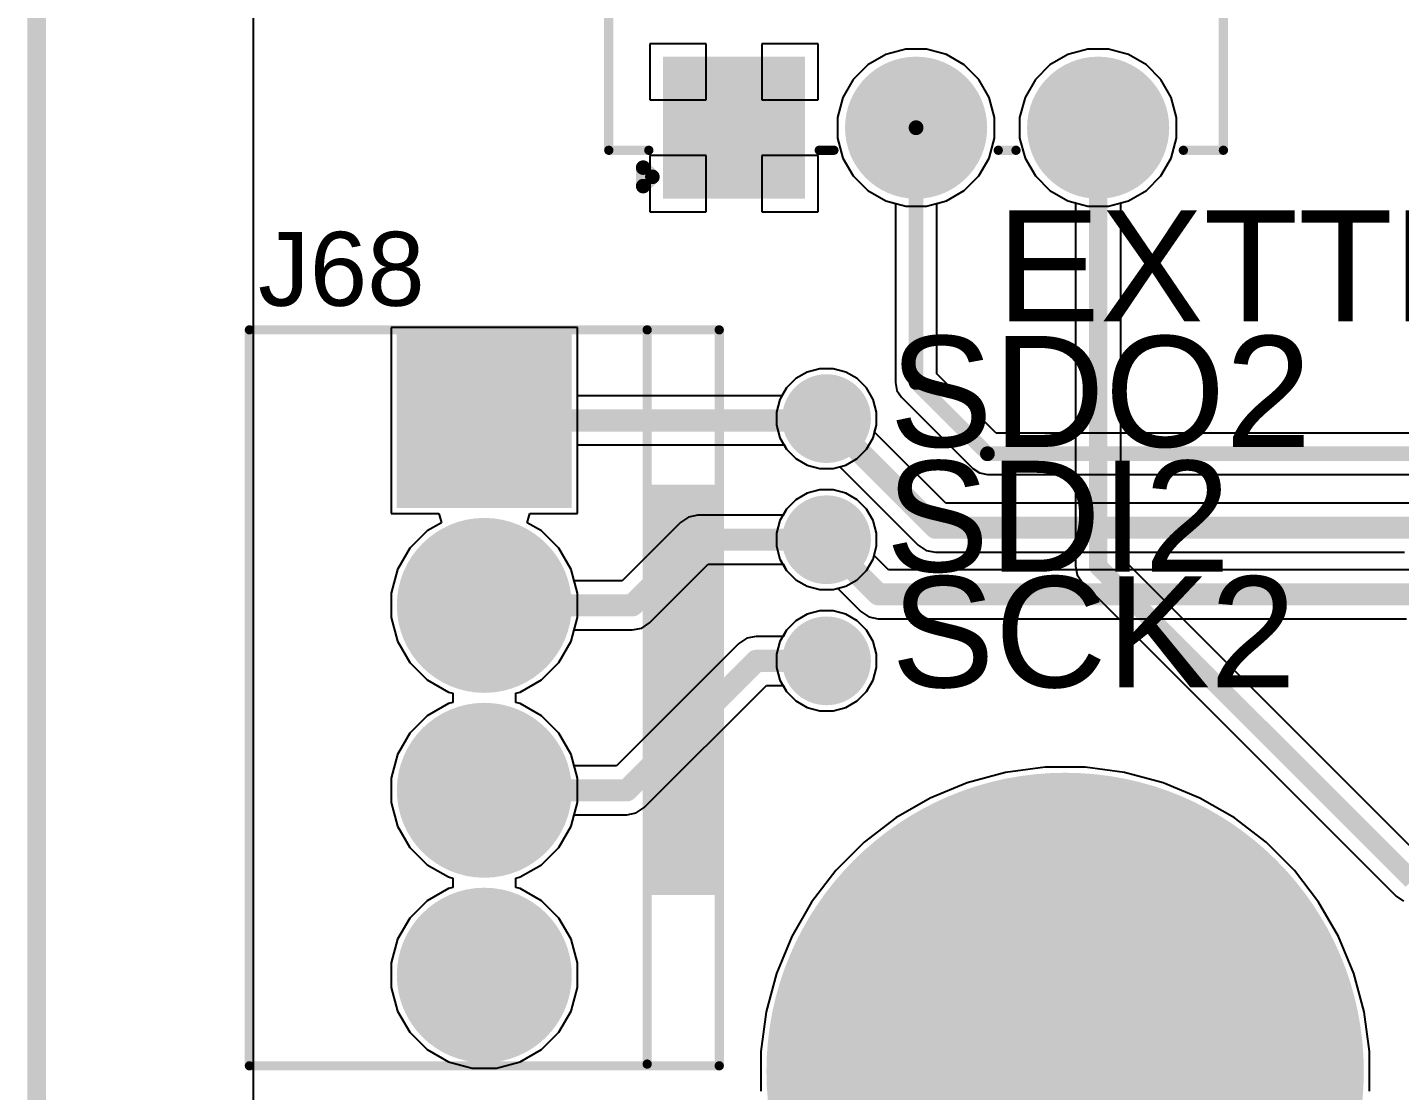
# Model space of a CAD drawing. Header units: millimetres. Extents: x -0.13 to 3.86, y -0.01 to 4.3.
# Drawn here: x -0.112 to 0.63, y 3.213 to 3.788 of the extents above; entities that cross this region are included whole.
import ezdxf

# ---------------------------------------------------------------- set-up
doc = ezdxf.new("R2010")
doc.units = ezdxf.units.MM
doc.header["$MEASUREMENT"] = 0
for name, color, linetype in [('BottomLayer', 5, 'Continuous'), ('BottomSolder', 6, 'Continuous'), ('Mechanical1', 6, 'Continuous'), ('MultiLayer', 9, 'Continuous'), ('PadHoleLayer', 156, 'Continuous'), ('TopLayer', 1, 'Continuous'), ('TopOverlay', 2, 'Continuous'), ('TopSolder', 216, 'Continuous')]:
    doc.layers.add(name, color=color, linetype=linetype)
doc.styles.add('Arial', font='arial.ttf', dxfattribs={"height": 0.2})

# ---------------------------------------------------------------- blocks, each defined once
blk = doc.blocks.new('T____P______TH_1_8___H_________0_92___51')
at = {"layer": 'BottomLayer'}
h = blk.add_hatch(color=5, dxfattribs=at)
edge = h.paths.add_edge_path()
edge.add_arc((0.233, -0.174), 0.02, 0, 360)
at = {"layer": 'BottomSolder'}
h = blk.add_hatch(color=6, dxfattribs=at)
edge = h.paths.add_edge_path()
edge.add_arc((0.233, -0.174), 0.024, 0, 360)
at = {"layer": 'MultiLayer'}
h = blk.add_hatch(color=9, dxfattribs=at)
edge = h.paths.add_edge_path()
edge.add_arc((0.233, -0.174), 0.02, 0, 360)
at = {"layer": 'PadHoleLayer'}
h = blk.add_hatch(color=156, dxfattribs=at)
edge = h.paths.add_edge_path()
edge.add_arc((0.233, -0.174), 0.01, 0, 360)
at = {"layer": 'TopLayer'}
h = blk.add_hatch(color=1, dxfattribs=at)
edge = h.paths.add_edge_path()
edge.add_arc((0.233, -0.174), 0.02, 0, 360)
at = {"layer": 'TopSolder'}
h = blk.add_hatch(color=216, dxfattribs=at)
edge = h.paths.add_edge_path()
edge.add_arc((0.233, -0.174), 0.024, 0, 360)
blk = doc.blocks.new('T____P______TH_1_8___H_________0_92___52')
at = {"layer": 'BottomLayer'}
h = blk.add_hatch(color=5, dxfattribs=at)
edge = h.paths.add_edge_path()
edge.add_arc((-0.008, 0.03), 0.02, 0, 360)
at = {"layer": 'BottomSolder'}
h = blk.add_hatch(color=6, dxfattribs=at)
edge = h.paths.add_edge_path()
edge.add_arc((-0.008, 0.03), 0.024, 0, 360)
at = {"layer": 'MultiLayer'}
h = blk.add_hatch(color=9, dxfattribs=at)
edge = h.paths.add_edge_path()
edge.add_arc((-0.008, 0.03), 0.02, 0, 360)
at = {"layer": 'PadHoleLayer'}
h = blk.add_hatch(color=156, dxfattribs=at)
edge = h.paths.add_edge_path()
edge.add_arc((-0.008, 0.03), 0.01, 0, 360)
at = {"layer": 'TopLayer'}
h = blk.add_hatch(color=1, dxfattribs=at)
edge = h.paths.add_edge_path()
edge.add_arc((-0.008, 0.03), 0.02, 0, 360)
at = {"layer": 'TopSolder'}
h = blk.add_hatch(color=216, dxfattribs=at)
edge = h.paths.add_edge_path()
edge.add_arc((-0.008, 0.03), 0.024, 0, 360)
blk = doc.blocks.new('T____P______TH_1_8___H_________0_92___53')
at = {"layer": 'BottomLayer'}
h = blk.add_hatch(color=5, dxfattribs=at)
edge = h.paths.add_edge_path()
edge.add_arc((-0.132, -0.121), 0.02, 0, 360)
at = {"layer": 'BottomSolder'}
h = blk.add_hatch(color=6, dxfattribs=at)
edge = h.paths.add_edge_path()
edge.add_arc((-0.132, -0.121), 0.024, 0, 360)
at = {"layer": 'MultiLayer'}
h = blk.add_hatch(color=9, dxfattribs=at)
edge = h.paths.add_edge_path()
edge.add_arc((-0.132, -0.121), 0.02, 0, 360)
at = {"layer": 'PadHoleLayer'}
h = blk.add_hatch(color=156, dxfattribs=at)
edge = h.paths.add_edge_path()
edge.add_arc((-0.132, -0.121), 0.01, 0, 360)
at = {"layer": 'TopLayer'}
h = blk.add_hatch(color=1, dxfattribs=at)
edge = h.paths.add_edge_path()
edge.add_arc((-0.132, -0.121), 0.02, 0, 360)
at = {"layer": 'TopSolder'}
h = blk.add_hatch(color=216, dxfattribs=at)
edge = h.paths.add_edge_path()
edge.add_arc((-0.132, -0.121), 0.024, 0, 360)
blk = doc.blocks.new('1718561004_80')
at = {"layer": 'BottomLayer'}
blk.add_hatch(color=5, dxfattribs=at).paths.add_polyline_path([(-0.19331, 0.04331), (-0.10669, 0.04331), (-0.10669, -0.04331), (-0.19331, -0.04331)])
h = blk.add_hatch(color=5, dxfattribs=at)
edge = h.paths.add_edge_path()
edge.add_arc((-0.05, 0), 0.04331, 0, 360)
h = blk.add_hatch(color=5, dxfattribs=at)
edge = h.paths.add_edge_path()
edge.add_arc((0.05, 0), 0.04331, 0, 360)
h = blk.add_hatch(color=5, dxfattribs=at)
edge = h.paths.add_edge_path()
edge.add_arc((0.15, 0), 0.04331, 0, 360)
at = {"layer": 'BottomSolder'}
blk.add_hatch(color=6, dxfattribs=at).paths.add_polyline_path([(-0.19731, 0.04731), (-0.10269, 0.04731), (-0.10269, -0.04731), (-0.19731, -0.04731)])
h = blk.add_hatch(color=6, dxfattribs=at)
edge = h.paths.add_edge_path()
edge.add_arc((-0.05, 0), 0.04731, 0, 360)
h = blk.add_hatch(color=6, dxfattribs=at)
edge = h.paths.add_edge_path()
edge.add_arc((0.05, 0), 0.04731, 0, 360)
h = blk.add_hatch(color=6, dxfattribs=at)
edge = h.paths.add_edge_path()
edge.add_arc((0.15, 0), 0.04731, 0, 360)
at = {"layer": 'MultiLayer'}
blk.add_hatch(color=9, dxfattribs=at).paths.add_polyline_path([(-0.19331, 0.04331), (-0.10669, 0.04331), (-0.10669, -0.04331), (-0.19331, -0.04331)])
h = blk.add_hatch(color=9, dxfattribs=at)
edge = h.paths.add_edge_path()
edge.add_arc((-0.05, 0), 0.04331, 0, 360)
h = blk.add_hatch(color=9, dxfattribs=at)
edge = h.paths.add_edge_path()
edge.add_arc((0.05, 0), 0.04331, 0, 360)
h = blk.add_hatch(color=9, dxfattribs=at)
edge = h.paths.add_edge_path()
edge.add_arc((0.15, 0), 0.04331, 0, 360)
at = {"layer": 'PadHoleLayer'}
h = blk.add_hatch(color=156, dxfattribs=at)
edge = h.paths.add_edge_path()
edge.add_arc((-0.15, 0), 0.02264, 0, 360)
h = blk.add_hatch(color=156, dxfattribs=at)
edge = h.paths.add_edge_path()
edge.add_arc((-0.05, 0), 0.02264, 0, 360)
h = blk.add_hatch(color=156, dxfattribs=at)
edge = h.paths.add_edge_path()
edge.add_arc((0.05, 0), 0.02264, 0, 360)
h = blk.add_hatch(color=156, dxfattribs=at)
edge = h.paths.add_edge_path()
edge.add_arc((0.15, 0), 0.02264, 0, 360)
at = {"layer": 'TopLayer'}
blk.add_hatch(color=1, dxfattribs=at).paths.add_polyline_path([(-0.19331, 0.04331), (-0.10669, 0.04331), (-0.10669, -0.04331), (-0.19331, -0.04331)])
h = blk.add_hatch(color=1, dxfattribs=at)
edge = h.paths.add_edge_path()
edge.add_arc((-0.05, 0), 0.04331, 0, 360)
h = blk.add_hatch(color=1, dxfattribs=at)
edge = h.paths.add_edge_path()
edge.add_arc((0.05, 0), 0.04331, 0, 360)
h = blk.add_hatch(color=1, dxfattribs=at)
edge = h.paths.add_edge_path()
edge.add_arc((0.15, 0), 0.04331, 0, 360)
at = {"layer": 'TopOverlay'}
blk.add_hatch(color=2, dxfattribs=at).paths.add_polyline_path([(-0.11529, 0.08805), (0.10669, 0.08805), (0.10669, 0.127), (-0.11529, 0.127)])
at = {"layer": 'TopSolder'}
blk.add_hatch(color=216, dxfattribs=at).paths.add_polyline_path([(-0.19731, 0.04731), (-0.10269, 0.04731), (-0.10269, -0.04731), (-0.19731, -0.04731)])
h = blk.add_hatch(color=216, dxfattribs=at)
edge = h.paths.add_edge_path()
edge.add_arc((-0.05, 0), 0.04731, 0, 360)
h = blk.add_hatch(color=216, dxfattribs=at)
edge = h.paths.add_edge_path()
edge.add_arc((0.05, 0), 0.04731, 0, 360)
h = blk.add_hatch(color=216, dxfattribs=at)
edge = h.paths.add_edge_path()
edge.add_arc((0.15, 0), 0.04731, 0, 360)
at = {"layer": 'TopOverlay', "const_width": 0.005}
for points in [[(-0.199, -0.127), (-0.199, 0.127)], [(0.199, 0.127), (-0.199, 0.127)], [(0.199, -0.127), (0.199, 0.127)], [(0.19806, 0.08805), (-0.199, 0.08805)], [(0.199, -0.127), (-0.199, -0.127)]]:
    blk.add_lwpolyline(points, dxfattribs=at)
at = {"layer": 'TopOverlay', "const_width": 0.0025}
for points in [[(-0.20025, 0.127, 1), (-0.19775, 0.127, 1)], [(-0.20025, 0.127, 1), (-0.19775, 0.127, 1)], [(0.19775, 0.127, 1), (0.20025, 0.127, 1)], [(0.19775, 0.127, 1), (0.20025, 0.127, 1)], [(-0.20025, 0.08805, 1), (-0.19775, 0.08805, 1)], [(0.19681, 0.08805, 1), (0.19931, 0.08805, 1)], [(-0.20025, -0.127, 1), (-0.19775, -0.127, 1)], [(-0.20025, -0.127, 1), (-0.19775, -0.127, 1)], [(0.19775, -0.127, 1), (0.20025, -0.127, 1)], [(0.19775, -0.127, 1), (0.20025, -0.127, 1)]]:
    blk.add_lwpolyline(points, format="xyb", close=True, dxfattribs=at)
blk = doc.blocks.new('M4_M________H____108')
at = {"layer": 'BottomLayer'}
h = blk.add_hatch(color=5, dxfattribs=at)
edge = h.paths.add_edge_path()
edge.add_arc((-5.6346, 3.001), 0.15748, 0, 360)
at = {"layer": 'BottomSolder'}
h = blk.add_hatch(color=6, dxfattribs=at)
edge = h.paths.add_edge_path()
edge.add_arc((-5.6346, 3.001), 0.16148, 0, 360)
at = {"layer": 'MultiLayer'}
h = blk.add_hatch(color=9, dxfattribs=at)
edge = h.paths.add_edge_path()
edge.add_arc((-5.6346, 3.001), 0.15748, 0, 360)
at = {"layer": 'PadHoleLayer'}
h = blk.add_hatch(color=156, dxfattribs=at)
edge = h.paths.add_edge_path()
edge.add_arc((-5.6346, 3.001), 0.08858, 0, 360)
at = {"layer": 'TopLayer'}
h = blk.add_hatch(color=1, dxfattribs=at)
edge = h.paths.add_edge_path()
edge.add_arc((-5.6346, 3.001), 0.15748, 0, 360)
at = {"layer": 'TopSolder'}
h = blk.add_hatch(color=216, dxfattribs=at)
edge = h.paths.add_edge_path()
edge.add_arc((-5.6346, 3.001), 0.16148, 0, 360)
blk = doc.blocks.new('1053131303_196')
at = {"layer": 'BottomLayer'}
h = blk.add_hatch(color=5, dxfattribs=at)
edge = h.paths.add_edge_path()
edge.add_arc((-0.09843, 0.14134), 0.03543, 0, 360)
h = blk.add_hatch(color=5, dxfattribs=at)
edge = h.paths.add_edge_path()
edge.add_arc((0, 0.14134), 0.03543, 0, 360)
blk.add_hatch(color=5, dxfattribs=at).paths.add_polyline_path([(0.06299, 0.17677), (0.13386, 0.17677), (0.13386, 0.10591), (0.06299, 0.10591)])
at = {"layer": 'BottomSolder'}
h = blk.add_hatch(color=6, dxfattribs=at)
edge = h.paths.add_edge_path()
edge.add_arc((-0.09843, 0.14134), 0.03843, 0, 360)
h = blk.add_hatch(color=6, dxfattribs=at)
edge = h.paths.add_edge_path()
edge.add_arc((0, 0.14134), 0.03843, 0, 360)
blk.add_hatch(color=6, dxfattribs=at).paths.add_polyline_path([(0.05999, 0.17977), (0.13686, 0.17977), (0.13686, 0.10291), (0.05999, 0.10291)])
h = blk.add_hatch(color=6, dxfattribs=at)
edge = h.paths.add_edge_path()
edge.add_arc((-0.09842, -0.14134), 0.003, 0, 360)
h = blk.add_hatch(color=6, dxfattribs=at)
edge = h.paths.add_edge_path()
edge.add_arc((0.09842, -0.14134), 0.003, 0, 360)
at = {"layer": 'MultiLayer'}
h = blk.add_hatch(color=9, dxfattribs=at)
edge = h.paths.add_edge_path()
edge.add_arc((-0.09843, 0.14134), 0.03543, 0, 360)
h = blk.add_hatch(color=9, dxfattribs=at)
edge = h.paths.add_edge_path()
edge.add_arc((0, 0.14134), 0.03543, 0, 360)
blk.add_hatch(color=9, dxfattribs=at).paths.add_polyline_path([(0.06299, 0.17677), (0.13386, 0.17677), (0.13386, 0.10591), (0.06299, 0.10591)])
at = {"layer": 'PadHoleLayer'}
h = blk.add_hatch(color=156, dxfattribs=at)
edge = h.paths.add_edge_path()
edge.add_arc((-0.09843, 0.14134), 0.02362, 0, 360)
h = blk.add_hatch(color=156, dxfattribs=at)
edge = h.paths.add_edge_path()
edge.add_arc((0, 0.14134), 0.02362, 0, 360)
h = blk.add_hatch(color=156, dxfattribs=at)
edge = h.paths.add_edge_path()
edge.add_arc((0.09842, 0.14134), 0.02362, 0, 360)
h = blk.add_hatch(color=156, dxfattribs=at)
edge = h.paths.add_edge_path()
edge.add_arc((-0.09842, -0.14134), 0.03189, 0, 360)
h = blk.add_hatch(color=156, dxfattribs=at)
edge = h.paths.add_edge_path()
edge.add_arc((0.09547, -0.14134), 0.0315, 90, 270)
edge.add_line((0.09547, -0.17283), (0.10138, -0.17283))
edge.add_arc((0.10138, -0.14134), 0.0315, 270, 450)
edge.add_line((0.10138, -0.10984), (0.09547, -0.10984))
at = {"layer": 'TopLayer'}
h = blk.add_hatch(color=1, dxfattribs=at)
edge = h.paths.add_edge_path()
edge.add_arc((-0.09843, 0.14134), 0.03543, 0, 360)
h = blk.add_hatch(color=1, dxfattribs=at)
edge = h.paths.add_edge_path()
edge.add_arc((0, 0.14134), 0.03543, 0, 360)
blk.add_hatch(color=1, dxfattribs=at).paths.add_polyline_path([(0.06299, 0.17677), (0.13386, 0.17677), (0.13386, 0.10591), (0.06299, 0.10591)])
at = {"layer": 'TopSolder'}
h = blk.add_hatch(color=216, dxfattribs=at)
edge = h.paths.add_edge_path()
edge.add_arc((-0.09843, 0.14134), 0.03843, 0, 360)
h = blk.add_hatch(color=216, dxfattribs=at)
edge = h.paths.add_edge_path()
edge.add_arc((0, 0.14134), 0.03843, 0, 360)
blk.add_hatch(color=216, dxfattribs=at).paths.add_polyline_path([(0.05999, 0.17977), (0.13686, 0.17977), (0.13686, 0.10291), (0.05999, 0.10291)])
h = blk.add_hatch(color=216, dxfattribs=at)
edge = h.paths.add_edge_path()
edge.add_arc((-0.09842, -0.14134), 0.003, 0, 360)
h = blk.add_hatch(color=216, dxfattribs=at)
edge = h.paths.add_edge_path()
edge.add_arc((0.09842, -0.14134), 0.003, 0, 360)
at = {"layer": 'TopOverlay'}
for points, const_width in [([(0.14756, 0.17292), (0.14256, 0.16792)], 0.00787), ([(0.14756, 0.16292), (0.14256, 0.16792)], 0.00787), ([(0.14756, 0.17292), (0.14756, 0.16292)], 0.00787), ([(-0.16614, 0.15354), (-0.16614, -0.26732)], 0.005), ([(-0.14449, 0.15354), (-0.16614, 0.15354)], 0.005), ([(-0.04442, 0.15354), (-0.05401, 0.15354)], 0.005), ([(0.05236, 0.15354), (0.04442, 0.15354)], 0.005), ([(0.16614, 0.15354), (0.14449, 0.15354)], 0.005), ([(0.16614, 0.15354), (0.16614, -0.26732)], 0.005), ([(0.16614, -0.26732), (-0.16614, -0.26732)], 0.005)]:
    blk.add_lwpolyline(points, dxfattribs=dict(at, const_width=const_width))
for points, const_width in [([(0.14059, 0.16792, 1), (0.14452, 0.16792, 1)], 0.00394), ([(0.14059, 0.16792, 1), (0.14452, 0.16792, 1)], 0.00394), ([(0.14559, 0.17292, 1), (0.14952, 0.17292, 1)], 0.00394), ([(0.14559, 0.17292, 1), (0.14952, 0.17292, 1)], 0.00394), ([(0.14559, 0.16292, 1), (0.14952, 0.16292, 1)], 0.00394), ([(0.14559, 0.16292, 1), (0.14952, 0.16292, 1)], 0.00394), ([(-0.16739, 0.15354, 1), (-0.16489, 0.15354, 1)], 0.0025), ([(-0.16739, 0.15354, 1), (-0.16489, 0.15354, 1)], 0.0025), ([(-0.14574, 0.15354, 1), (-0.14324, 0.15354, 1)], 0.0025), ([(-0.05526, 0.15354, 1), (-0.05276, 0.15354, 1)], 0.0025), ([(-0.04567, 0.15354, 1), (-0.04317, 0.15354, 1)], 0.0025), ([(0.04317, 0.15354, 1), (0.04567, 0.15354, 1)], 0.0025), ([(0.05111, 0.15354, 1), (0.05361, 0.15354, 1)], 0.0025), ([(0.14324, 0.15354, 1), (0.14574, 0.15354, 1)], 0.0025), ([(0.16489, 0.15354, 1), (0.16739, 0.15354, 1)], 0.0025), ([(0.16489, 0.15354, 1), (0.16739, 0.15354, 1)], 0.0025), ([(-0.16739, -0.26732, 1), (-0.16489, -0.26732, 1)], 0.0025), ([(-0.16739, -0.26732, 1), (-0.16489, -0.26732, 1)], 0.0025), ([(0.16489, -0.26732, 1), (0.16739, -0.26732, 1)], 0.0025), ([(0.16489, -0.26732, 1), (0.16739, -0.26732, 1)], 0.0025)]:
    blk.add_lwpolyline(points, format="xyb", close=True, dxfattribs=dict(at, const_width=const_width))
blk.add_text('PCB Edge', height=0.025, dxfattribs=at).set_placement((-0.09157, -0.25201))

msp = doc.modelspace()

# ---------------------------------------------------------------- linework, layer by layer
at = {"layer": 'BottomLayer'}
for p, q in [((0.0102, 0.0102), (0.0102, 4.1398)), ((0.255, 3.77875), (0.22457, 3.77875)), ((0.22457, 3.77875), (0.22457, 3.74832)), ((0.255, 3.74832), (0.255, 3.77875)), ((0.31543, 3.77875), (0.285, 3.77875)), ((0.285, 3.77875), (0.285, 3.74832)), ((0.31543, 3.74832), (0.31543, 3.77875)), ((0.35205, 3.77286), (0.34237, 3.76728)), ((0.36284, 3.77576), (0.35205, 3.77286)), ((0.37401, 3.77576), (0.36284, 3.77576)), ((0.3848, 3.77286), (0.37401, 3.77576)), ((0.39448, 3.76728), (0.3848, 3.77286)), ((0.45047, 3.77286), (0.4408, 3.76728)), ((0.46126, 3.77576), (0.45047, 3.77286)), ((0.47244, 3.77576), (0.46126, 3.77576)), ((0.48323, 3.77286), (0.47244, 3.77576)), ((0.49291, 3.76728), (0.48323, 3.77286)), ((0.34237, 3.76728), (0.33447, 3.75938)), ((0.40238, 3.75938), (0.39448, 3.76728)), ((0.4408, 3.76728), (0.4329, 3.75938)), ((0.50081, 3.75938), (0.49291, 3.76728)), ((0.33447, 3.75938), (0.32888, 3.7497)), ((0.40797, 3.7497), (0.40238, 3.75938)), ((0.4329, 3.75938), (0.42731, 3.7497)), ((0.50639, 3.7497), (0.50081, 3.75938)), ((0.22457, 3.74832), (0.255, 3.74832)), ((0.285, 3.74832), (0.31543, 3.74832)), ((0.32888, 3.7497), (0.32599, 3.73891)), ((0.41086, 3.73891), (0.40797, 3.7497)), ((0.42731, 3.7497), (0.42442, 3.73891)), ((0.50928, 3.73891), (0.50639, 3.7497)), ((0.32599, 3.73891), (0.32599, 3.72774)), ((0.41086, 3.72774), (0.41086, 3.73891)), ((0.42442, 3.73891), (0.42442, 3.72774)), ((0.50928, 3.72774), (0.50928, 3.73891)), ((0.32599, 3.72774), (0.32888, 3.71694)), ((0.40797, 3.71694), (0.41086, 3.72774)), ((0.42442, 3.72774), (0.42731, 3.71694)), ((0.50639, 3.71694), (0.50928, 3.72774)), ((0.255, 3.71832), (0.22457, 3.71832)), ((0.22457, 3.71832), (0.22457, 3.68789)), ((0.255, 3.68789), (0.255, 3.71832)), ((0.31543, 3.71832), (0.285, 3.71832)), ((0.285, 3.71832), (0.285, 3.68789)), ((0.31543, 3.68789), (0.31543, 3.71832)), ((0.32888, 3.71694), (0.33447, 3.70727)), ((0.40238, 3.70727), (0.40797, 3.71694)), ((0.42731, 3.71694), (0.4329, 3.70727)), ((0.50081, 3.70727), (0.50639, 3.71694)), ((0.33447, 3.70727), (0.34237, 3.69937)), ((0.39448, 3.69937), (0.40238, 3.70727)), ((0.4329, 3.70727), (0.4408, 3.69937)), ((0.49291, 3.69937), (0.50081, 3.70727)), ((0.34237, 3.69937), (0.35205, 3.69378)), ((0.3848, 3.69378), (0.39448, 3.69937)), ((0.4408, 3.69937), (0.45047, 3.69378)), ((0.48323, 3.69378), (0.49291, 3.69937)), ((0.22457, 3.68789), (0.255, 3.68789)), ((0.285, 3.68789), (0.31543, 3.68789)), ((0.35205, 3.69378), (0.35721, 3.6924)), ((0.35721, 3.6924), (0.35721, 3.59558)), ((0.37964, 3.6924), (0.3848, 3.69378)), ((0.37964, 3.60022), (0.37964, 3.6924)), ((0.45047, 3.69378), (0.46126, 3.69089)), ((0.46126, 3.69089), (0.47244, 3.69089)), ((0.47244, 3.69089), (0.48323, 3.69378)), ((0.18531, 3.62531), (0.08469, 3.62531)), ((0.08469, 3.62531), (0.08469, 3.52469)), ((0.18531, 3.52469), (0.18531, 3.62531)), ((0.30958, 3.60116), (0.30342, 3.59761)), ((0.31645, 3.603), (0.30958, 3.60116)), ((0.32355, 3.603), (0.31645, 3.603)), ((0.33042, 3.60116), (0.32355, 3.603)), ((0.33658, 3.59761), (0.33042, 3.60116)), ((0.41165, 3.56822), (0.37964, 3.60022)), ((0.29839, 3.59258), (0.29484, 3.58642)), ((0.30342, 3.59761), (0.29839, 3.59258)), ((0.34161, 3.59258), (0.33658, 3.59761)), ((0.34516, 3.58642), (0.34161, 3.59258)), ((0.35721, 3.59558), (0.35721, 3.59558)), ((0.35721, 3.59558), (0.35806, 3.59128)), ((0.35806, 3.59128), (0.36049, 3.58764)), ((0.29484, 3.58642), (0.293, 3.57955)), ((0.347, 3.57955), (0.34516, 3.58642)), ((0.36049, 3.58764), (0.39907, 3.54907)), ((0.293, 3.57955), (0.293, 3.57245)), ((0.347, 3.57245), (0.347, 3.57955)), ((0.293, 3.57245), (0.29484, 3.56558)), ((0.34601, 3.56874), (0.347, 3.57245)), ((0.38449, 3.53025), (0.34601, 3.56874)), ((0.727, 3.56822), (0.41165, 3.56822)), ((0.29484, 3.56558), (0.29839, 3.55942)), ((0.29839, 3.55942), (0.30342, 3.55439)), ((0.30342, 3.55439), (0.30958, 3.55084)), ((0.30958, 3.55084), (0.31645, 3.549)), ((0.31645, 3.549), (0.32355, 3.549)), ((0.32355, 3.549), (0.32726, 3.54999)), ((0.32726, 3.54999), (0.36963, 3.50763)), ((0.39907, 3.54907), (0.39907, 3.54907)), ((0.39907, 3.54907), (0.40271, 3.54664)), ((0.40271, 3.54664), (0.407, 3.54578)), ((0.407, 3.54578), (0.407, 3.54578)), ((0.407, 3.54578), (0.72235, 3.54578)), ((0.30342, 3.53211), (0.29839, 3.52708)), ((0.30958, 3.53566), (0.30342, 3.53211)), ((0.31645, 3.5375), (0.30958, 3.53566)), ((0.32355, 3.5375), (0.31645, 3.5375)), ((0.33042, 3.53566), (0.32355, 3.5375)), ((0.33658, 3.53211), (0.33042, 3.53566)), ((0.34161, 3.52708), (0.33658, 3.53211)), ((0.08469, 3.52469), (0.11046, 3.52469)), ((0.11046, 3.52469), (0.1118, 3.51969)), ((0.1582, 3.51969), (0.15954, 3.52469)), ((0.15954, 3.52469), (0.18531, 3.52469)), ((0.29839, 3.52708), (0.29484, 3.52092)), ((0.34516, 3.52092), (0.34161, 3.52708)), ((0.638, 3.53025), (0.38449, 3.53025)), ((0.1118, 3.51969), (0.10411, 3.51526)), ((0.16589, 3.51526), (0.1582, 3.51969)), ((0.29484, 3.52092), (0.293, 3.51405)), ((0.347, 3.51405), (0.34516, 3.52092)), ((0.10411, 3.51526), (0.09475, 3.50589)), ((0.17526, 3.50589), (0.16589, 3.51526)), ((0.293, 3.51405), (0.293, 3.50695)), ((0.347, 3.50695), (0.347, 3.51405)), ((0.09475, 3.50589), (0.08812, 3.49442)), ((0.18188, 3.49442), (0.17526, 3.50589)), ((0.293, 3.50695), (0.29484, 3.50008)), ((0.34569, 3.50206), (0.347, 3.50695)), ((0.35349, 3.49425), (0.34569, 3.50206)), ((0.36963, 3.50763), (0.37393, 3.50475)), ((0.37393, 3.50475), (0.379, 3.50375)), ((0.379, 3.50375), (0.63251, 3.50375)), ((0.08812, 3.49442), (0.08469, 3.48162)), ((0.18531, 3.48162), (0.18188, 3.49442)), ((0.29484, 3.50008), (0.29839, 3.49392)), ((0.29839, 3.49392), (0.30342, 3.48889)), ((0.63493, 3.49425), (0.35349, 3.49425)), ((0.30342, 3.48889), (0.30958, 3.48534)), ((0.08469, 3.48162), (0.08469, 3.46838)), ((0.18531, 3.46838), (0.18531, 3.48162)), ((0.30958, 3.48534), (0.31645, 3.4835)), ((0.31645, 3.4835), (0.32355, 3.4835)), ((0.32355, 3.4835), (0.32608, 3.48418)), ((0.32608, 3.48418), (0.33863, 3.47163)), ((0.31645, 3.472), (0.30958, 3.47016)), ((0.32355, 3.472), (0.31645, 3.472)), ((0.33042, 3.47016), (0.32355, 3.472)), ((0.08469, 3.46838), (0.08812, 3.45558)), ((0.18188, 3.45558), (0.18531, 3.46838)), ((0.30342, 3.46661), (0.29839, 3.46158)), ((0.30958, 3.47016), (0.30342, 3.46661)), ((0.33658, 3.46661), (0.33042, 3.47016)), ((0.34161, 3.46158), (0.33658, 3.46661)), ((0.33863, 3.47163), (0.34293, 3.46875)), ((0.34293, 3.46875), (0.348, 3.46775)), ((0.348, 3.46775), (0.63351, 3.46775)), ((0.29839, 3.46158), (0.29484, 3.45542)), ((0.34516, 3.45542), (0.34161, 3.46158)), ((0.08812, 3.45558), (0.09475, 3.44411)), ((0.17526, 3.44411), (0.18188, 3.45558)), ((0.29484, 3.45542), (0.293, 3.44855)), ((0.347, 3.44855), (0.34516, 3.45542)), ((0.09475, 3.44411), (0.10411, 3.43474)), ((0.16589, 3.43474), (0.17526, 3.44411)), ((0.293, 3.44855), (0.293, 3.44145)), ((0.347, 3.44145), (0.347, 3.44855)), ((0.10411, 3.43474), (0.11558, 3.42812)), ((0.15442, 3.42812), (0.16589, 3.43474)), ((0.293, 3.44145), (0.29484, 3.43458)), ((0.29484, 3.43458), (0.29839, 3.42842)), ((0.34161, 3.42842), (0.34516, 3.43458)), ((0.34516, 3.43458), (0.347, 3.44145)), ((0.11558, 3.42812), (0.1179, 3.4275)), ((0.1179, 3.4275), (0.1179, 3.4225)), ((0.1521, 3.4275), (0.15442, 3.42812)), ((0.1521, 3.4225), (0.1521, 3.4275)), ((0.29839, 3.42842), (0.30342, 3.42339)), ((0.33658, 3.42339), (0.34161, 3.42842)), ((0.11558, 3.42188), (0.10411, 3.41526)), ((0.1179, 3.4225), (0.11558, 3.42188)), ((0.15442, 3.42188), (0.1521, 3.4225)), ((0.16589, 3.41526), (0.15442, 3.42188)), ((0.30342, 3.42339), (0.30958, 3.41984)), ((0.30958, 3.41984), (0.31645, 3.418)), ((0.32355, 3.418), (0.33042, 3.41984)), ((0.33042, 3.41984), (0.33658, 3.42339)), ((0.10411, 3.41526), (0.09475, 3.40589)), ((0.17526, 3.40589), (0.16589, 3.41526)), ((0.31645, 3.418), (0.32355, 3.418)), ((0.09475, 3.40589), (0.08812, 3.39442)), ((0.18188, 3.39442), (0.17526, 3.40589)), ((0.08812, 3.39442), (0.08469, 3.38162)), ((0.18531, 3.38162), (0.18188, 3.39442)), ((0.41684, 3.38467), (0.39602, 3.37909)), ((0.43822, 3.38748), (0.41684, 3.38467)), ((0.45978, 3.38748), (0.43822, 3.38748)), ((0.48116, 3.38467), (0.45978, 3.38748)), ((0.50198, 3.37909), (0.48116, 3.38467)), ((0.08469, 3.38162), (0.08469, 3.36838)), ((0.18531, 3.36838), (0.18531, 3.38162)), ((0.39602, 3.37909), (0.3761, 3.37083)), ((0.5219, 3.37083), (0.50198, 3.37909)), ((0.08469, 3.36838), (0.08812, 3.35558)), ((0.18188, 3.35558), (0.18531, 3.36838)), ((0.3761, 3.37083), (0.35742, 3.36005)), ((0.54058, 3.36005), (0.5219, 3.37083)), ((0.08812, 3.35558), (0.09475, 3.34411)), ((0.17526, 3.34411), (0.18188, 3.35558)), ((0.35742, 3.36005), (0.34032, 3.34693)), ((0.55768, 3.34693), (0.54058, 3.36005)), ((0.34032, 3.34693), (0.32507, 3.33168)), ((0.57293, 3.33168), (0.55768, 3.34693)), ((0.09475, 3.34411), (0.10411, 3.33474)), ((0.16589, 3.33474), (0.17526, 3.34411)), ((0.10411, 3.33474), (0.11558, 3.32812)), ((0.15442, 3.32812), (0.16589, 3.33474)), ((0.32507, 3.33168), (0.31195, 3.31458)), ((0.58605, 3.31458), (0.57293, 3.33168)), ((0.11558, 3.32812), (0.1179, 3.3275)), ((0.1179, 3.3275), (0.1179, 3.3225)), ((0.1521, 3.3275), (0.15442, 3.32812)), ((0.1521, 3.3225), (0.1521, 3.3275)), ((0.11558, 3.32188), (0.10411, 3.31526)), ((0.1179, 3.3225), (0.11558, 3.32188)), ((0.15442, 3.32188), (0.1521, 3.3225)), ((0.16589, 3.31526), (0.15442, 3.32188)), ((0.10411, 3.31526), (0.09475, 3.30589)), ((0.17526, 3.30589), (0.16589, 3.31526)), ((0.31195, 3.31458), (0.30117, 3.2959)), ((0.59684, 3.2959), (0.58605, 3.31458)), ((0.09475, 3.30589), (0.08812, 3.29442)), ((0.18188, 3.29442), (0.17526, 3.30589)), ((0.08812, 3.29442), (0.08469, 3.28162)), ((0.18531, 3.28162), (0.18188, 3.29442)), ((0.30117, 3.2959), (0.29292, 3.27598)), ((0.60509, 3.27598), (0.59684, 3.2959)), ((0.08469, 3.28162), (0.08469, 3.26838)), ((0.18531, 3.26838), (0.18531, 3.28162)), ((0.29292, 3.27598), (0.28733, 3.25516)), ((0.61067, 3.25516), (0.60509, 3.27598)), ((0.08469, 3.26838), (0.08812, 3.25558)), ((0.18188, 3.25558), (0.18531, 3.26838)), ((0.08812, 3.25558), (0.09475, 3.24411)), ((0.17526, 3.24411), (0.18188, 3.25558)), ((0.28733, 3.25516), (0.28452, 3.23378)), ((0.61348, 3.23378), (0.61067, 3.25516)), ((0.09475, 3.24411), (0.10411, 3.23474)), ((0.16589, 3.23474), (0.17526, 3.24411)), ((0.10411, 3.23474), (0.11558, 3.22812)), ((0.15442, 3.22812), (0.16589, 3.23474)), ((0.11558, 3.22812), (0.12838, 3.22469)), ((0.14162, 3.22469), (0.15442, 3.22812)), ((0.28452, 3.23378), (0.28452, 3.21222)), ((0.61348, 3.21222), (0.61348, 3.23378)), ((0.12838, 3.22469), (0.14162, 3.22469))]:
    msp.add_line(p, q, dxfattribs=at)
for points, const_width in [([(0.36842, 3.59558), (0.36842, 3.73332)], 0.008), ([(0.36842, 3.59558), (0.407, 3.557)], 0.008), ([(0.32, 3.576), (0.379, 3.517)], 0.012), ([(0.407, 3.557), (0.727, 3.557)], 0.008), ([(0.32, 3.509), (0.32, 3.5105)], 0.012), ([(0.379, 3.517), (0.638, 3.517)], 0.012), ([(0.32, 3.509), (0.348, 3.481)], 0.012), ([(0.348, 3.481), (0.639, 3.481)], 0.012)]:
    msp.add_lwpolyline(points, dxfattribs=dict(at, const_width=const_width))
for points, const_width in [([(0.36642, 3.73332, 1), (0.37042, 3.73332, 1)], 0.004), ([(0.36642, 3.59558, 1), (0.37042, 3.59558, 1)], 0.004), ([(0.36642, 3.59558, 1), (0.37042, 3.59558, 1)], 0.004), ([(0.317, 3.576, 1), (0.323, 3.576, 1)], 0.006), ([(0.405, 3.557, 1), (0.409, 3.557, 1)], 0.004), ([(0.405, 3.557, 1), (0.409, 3.557, 1)], 0.004), ([(0.317, 3.5105, 1), (0.323, 3.5105, 1)], 0.006), ([(0.376, 3.517, 1), (0.382, 3.517, 1)], 0.006), ([(0.376, 3.517, 1), (0.382, 3.517, 1)], 0.006), ([(0.317, 3.509, 1), (0.323, 3.509, 1)], 0.006), ([(0.317, 3.509, 1), (0.323, 3.509, 1)], 0.006), ([(0.345, 3.481, 1), (0.351, 3.481, 1)], 0.006), ([(0.345, 3.481, 1), (0.351, 3.481, 1)], 0.006)]:
    msp.add_lwpolyline(points, format="xyb", close=True, dxfattribs=dict(at, const_width=const_width))
at = {"layer": 'Mechanical1', "const_width": 0.01}
msp.add_lwpolyline([(-0.107, 2.36491), (-0.107, 4.15)], dxfattribs=at)
at = {"layer": 'TopLayer'}
for p, q in [((0.0102, 2.61903), (0.0102, 4.1398)), ((0.255, 3.77875), (0.22457, 3.77875)), ((0.22457, 3.77875), (0.22457, 3.74832)), ((0.255, 3.74832), (0.255, 3.77875)), ((0.31543, 3.77875), (0.285, 3.77875)), ((0.285, 3.77875), (0.285, 3.74832)), ((0.31543, 3.74832), (0.31543, 3.77875)), ((0.35205, 3.77286), (0.34237, 3.76728)), ((0.36284, 3.77576), (0.35205, 3.77286)), ((0.37401, 3.77576), (0.36284, 3.77576)), ((0.3848, 3.77286), (0.37401, 3.77576)), ((0.39448, 3.76728), (0.3848, 3.77286)), ((0.45047, 3.77286), (0.4408, 3.76728)), ((0.46126, 3.77576), (0.45047, 3.77286)), ((0.47244, 3.77576), (0.46126, 3.77576)), ((0.48323, 3.77286), (0.47244, 3.77576)), ((0.49291, 3.76728), (0.48323, 3.77286)), ((0.34237, 3.76728), (0.33447, 3.75938)), ((0.40238, 3.75938), (0.39448, 3.76728)), ((0.4408, 3.76728), (0.4329, 3.75938)), ((0.50081, 3.75938), (0.49291, 3.76728)), ((0.33447, 3.75938), (0.32888, 3.7497)), ((0.40797, 3.7497), (0.40238, 3.75938)), ((0.4329, 3.75938), (0.42731, 3.7497)), ((0.50639, 3.7497), (0.50081, 3.75938)), ((0.22457, 3.74832), (0.255, 3.74832)), ((0.285, 3.74832), (0.31543, 3.74832)), ((0.32888, 3.7497), (0.32599, 3.73891)), ((0.41086, 3.73891), (0.40797, 3.7497)), ((0.42731, 3.7497), (0.42442, 3.73891)), ((0.50928, 3.73891), (0.50639, 3.7497)), ((0.32599, 3.73891), (0.32599, 3.72774)), ((0.41086, 3.72774), (0.41086, 3.73891)), ((0.42442, 3.73891), (0.42442, 3.72774)), ((0.50928, 3.72774), (0.50928, 3.73891)), ((0.32599, 3.72774), (0.32888, 3.71694)), ((0.40797, 3.71694), (0.41086, 3.72774)), ((0.42442, 3.72774), (0.42731, 3.71694)), ((0.50639, 3.71694), (0.50928, 3.72774)), ((0.255, 3.71832), (0.22457, 3.71832)), ((0.22457, 3.71832), (0.22457, 3.68789)), ((0.255, 3.68789), (0.255, 3.71832)), ((0.31543, 3.71832), (0.285, 3.71832)), ((0.285, 3.71832), (0.285, 3.68789)), ((0.31543, 3.68789), (0.31543, 3.71832)), ((0.32888, 3.71694), (0.33447, 3.70727)), ((0.40238, 3.70727), (0.40797, 3.71694)), ((0.42731, 3.71694), (0.4329, 3.70727)), ((0.50081, 3.70727), (0.50639, 3.71694)), ((0.33447, 3.70727), (0.34237, 3.69937)), ((0.39448, 3.69937), (0.40238, 3.70727)), ((0.4329, 3.70727), (0.4408, 3.69937)), ((0.49291, 3.69937), (0.50081, 3.70727)), ((0.34237, 3.69937), (0.35205, 3.69378)), ((0.3848, 3.69378), (0.39448, 3.69937)), ((0.4408, 3.69937), (0.45047, 3.69378)), ((0.48323, 3.69378), (0.49291, 3.69937)), ((0.22457, 3.68789), (0.255, 3.68789)), ((0.285, 3.68789), (0.31543, 3.68789)), ((0.35205, 3.69378), (0.36284, 3.69089)), ((0.36284, 3.69089), (0.37401, 3.69089)), ((0.37401, 3.69089), (0.3848, 3.69378)), ((0.45047, 3.69378), (0.45462, 3.69267)), ((0.45462, 3.69267), (0.45462, 3.49615)), ((0.47909, 3.69267), (0.48323, 3.69378)), ((0.47909, 3.50122), (0.47909, 3.69267)), ((0.18531, 3.62531), (0.08469, 3.62531)), ((0.08469, 3.62531), (0.08469, 3.52469)), ((0.18531, 3.58825), (0.18531, 3.62531)), ((0.30958, 3.60116), (0.30342, 3.59761)), ((0.31645, 3.603), (0.30958, 3.60116)), ((0.32355, 3.603), (0.31645, 3.603)), ((0.33042, 3.60116), (0.32355, 3.603)), ((0.33658, 3.59761), (0.33042, 3.60116)), ((0.29839, 3.59258), (0.2959, 3.58825)), ((0.30342, 3.59761), (0.29839, 3.59258)), ((0.34161, 3.59258), (0.33658, 3.59761)), ((0.34516, 3.58642), (0.34161, 3.59258)), ((0.2959, 3.58825), (0.18531, 3.58825)), ((0.347, 3.57955), (0.34516, 3.58642)), ((0.347, 3.57245), (0.347, 3.57955)), ((0.34516, 3.56558), (0.347, 3.57245)), ((0.18531, 3.52469), (0.18531, 3.56175)), ((0.18531, 3.56175), (0.29705, 3.56175)), ((0.29705, 3.56175), (0.29839, 3.55942)), ((0.34161, 3.55942), (0.34516, 3.56558)), ((0.29839, 3.55942), (0.30342, 3.55439)), ((0.30342, 3.55439), (0.30958, 3.55084)), ((0.33042, 3.55084), (0.33658, 3.55439)), ((0.33658, 3.55439), (0.34161, 3.55942)), ((0.30958, 3.55084), (0.31645, 3.549)), ((0.31645, 3.549), (0.32355, 3.549)), ((0.32355, 3.549), (0.33042, 3.55084)), ((0.30342, 3.53211), (0.29839, 3.52708)), ((0.30958, 3.53566), (0.30342, 3.53211)), ((0.31645, 3.5375), (0.30958, 3.53566)), ((0.32355, 3.5375), (0.31645, 3.5375)), ((0.33042, 3.53566), (0.32355, 3.5375)), ((0.33658, 3.53211), (0.33042, 3.53566)), ((0.34161, 3.52708), (0.33658, 3.53211)), ((0.08469, 3.52469), (0.11046, 3.52469)), ((0.11046, 3.52469), (0.1118, 3.51969)), ((0.1582, 3.51969), (0.15954, 3.52469)), ((0.15954, 3.52469), (0.18531, 3.52469)), ((0.2505, 3.52375), (0.24543, 3.52275)), ((0.29648, 3.52375), (0.2505, 3.52375)), ((0.29839, 3.52708), (0.29648, 3.52375)), ((0.34516, 3.52092), (0.34161, 3.52708)), ((0.1118, 3.51969), (0.10411, 3.51526)), ((0.16589, 3.51526), (0.1582, 3.51969)), ((0.24113, 3.51987), (0.20951, 3.48825)), ((0.24543, 3.52275), (0.24113, 3.51987)), ((0.347, 3.51405), (0.34516, 3.52092)), ((0.10411, 3.51526), (0.09475, 3.50589)), ((0.17526, 3.50589), (0.16589, 3.51526)), ((0.347, 3.50695), (0.347, 3.51405)), ((0.09475, 3.50589), (0.08812, 3.49442)), ((0.18188, 3.49442), (0.17526, 3.50589)), ((0.34516, 3.50008), (0.347, 3.50695)), ((0.08812, 3.49442), (0.08469, 3.48162)), ((0.18353, 3.48825), (0.18188, 3.49442)), ((0.22437, 3.46563), (0.25599, 3.49725)), ((0.25599, 3.49725), (0.29648, 3.49725)), ((0.29648, 3.49725), (0.29839, 3.49392)), ((0.29839, 3.49392), (0.30342, 3.48889)), ((0.33658, 3.48889), (0.34161, 3.49392)), ((0.34161, 3.49392), (0.34516, 3.50008)), ((0.45462, 3.49615), (0.45555, 3.49147)), ((0.6417, 3.33861), (0.47909, 3.50122)), ((0.20951, 3.48825), (0.18353, 3.48825)), ((0.30342, 3.48889), (0.30958, 3.48534)), ((0.33042, 3.48534), (0.33658, 3.48889)), ((0.45555, 3.49147), (0.4582, 3.4875)), ((0.4582, 3.4875), (0.62798, 3.31772)), ((0.08469, 3.48162), (0.08469, 3.46838)), ((0.30958, 3.48534), (0.31645, 3.4835)), ((0.31645, 3.4835), (0.32355, 3.4835)), ((0.32355, 3.4835), (0.33042, 3.48534)), ((0.31645, 3.472), (0.30958, 3.47016)), ((0.32355, 3.472), (0.31645, 3.472)), ((0.33042, 3.47016), (0.32355, 3.472)), ((0.08469, 3.46838), (0.08812, 3.45558)), ((0.22007, 3.46275), (0.22437, 3.46563)), ((0.30342, 3.46661), (0.29839, 3.46158)), ((0.30958, 3.47016), (0.30342, 3.46661)), ((0.33658, 3.46661), (0.33042, 3.47016)), ((0.34161, 3.46158), (0.33658, 3.46661)), ((0.18188, 3.45558), (0.18353, 3.46175)), ((0.18353, 3.46175), (0.215, 3.46175)), ((0.215, 3.46175), (0.22007, 3.46275)), ((0.27693, 3.45725), (0.27263, 3.45437)), ((0.282, 3.45825), (0.27693, 3.45725)), ((0.29648, 3.45825), (0.282, 3.45825)), ((0.29839, 3.46158), (0.29648, 3.45825)), ((0.34516, 3.45542), (0.34161, 3.46158)), ((0.08812, 3.45558), (0.09475, 3.44411)), ((0.17526, 3.44411), (0.18188, 3.45558)), ((0.27263, 3.45437), (0.20651, 3.38825)), ((0.347, 3.44855), (0.34516, 3.45542)), ((0.09475, 3.44411), (0.10411, 3.43474)), ((0.16589, 3.43474), (0.17526, 3.44411)), ((0.347, 3.44145), (0.347, 3.44855)), ((0.10411, 3.43474), (0.11558, 3.42812)), ((0.15442, 3.42812), (0.16589, 3.43474)), ((0.34161, 3.42842), (0.34516, 3.43458)), ((0.34516, 3.43458), (0.347, 3.44145)), ((0.11558, 3.42812), (0.1179, 3.4275)), ((0.1179, 3.4275), (0.1179, 3.4225)), ((0.1521, 3.4275), (0.15442, 3.42812)), ((0.1521, 3.4225), (0.1521, 3.4275)), ((0.22137, 3.36563), (0.28749, 3.43175)), ((0.28749, 3.43175), (0.29648, 3.43175)), ((0.29648, 3.43175), (0.29839, 3.42842)), ((0.29839, 3.42842), (0.30342, 3.42339)), ((0.33658, 3.42339), (0.34161, 3.42842)), ((0.11558, 3.42188), (0.10411, 3.41526)), ((0.1179, 3.4225), (0.11558, 3.42188)), ((0.15442, 3.42188), (0.1521, 3.4225)), ((0.16589, 3.41526), (0.15442, 3.42188)), ((0.30342, 3.42339), (0.30958, 3.41984)), ((0.30958, 3.41984), (0.31645, 3.418)), ((0.32355, 3.418), (0.33042, 3.41984)), ((0.33042, 3.41984), (0.33658, 3.42339)), ((0.10411, 3.41526), (0.09475, 3.40589)), ((0.17526, 3.40589), (0.16589, 3.41526)), ((0.31645, 3.418), (0.32355, 3.418)), ((0.09475, 3.40589), (0.08812, 3.39442)), ((0.18188, 3.39442), (0.17526, 3.40589)), ((0.08812, 3.39442), (0.08469, 3.38162)), ((0.18353, 3.38825), (0.18188, 3.39442)), ((0.20651, 3.38825), (0.18353, 3.38825)), ((0.41684, 3.38467), (0.39602, 3.37909)), ((0.43822, 3.38748), (0.41684, 3.38467)), ((0.45978, 3.38748), (0.43822, 3.38748)), ((0.48116, 3.38467), (0.45978, 3.38748)), ((0.50198, 3.37909), (0.48116, 3.38467)), ((0.08469, 3.38162), (0.08469, 3.36838)), ((0.39602, 3.37909), (0.3761, 3.37083)), ((0.5219, 3.37083), (0.50198, 3.37909)), ((0.08469, 3.36838), (0.08812, 3.35558)), ((0.3761, 3.37083), (0.35742, 3.36005)), ((0.54058, 3.36005), (0.5219, 3.37083)), ((0.18188, 3.35558), (0.18353, 3.36175)), ((0.18353, 3.36175), (0.212, 3.36175)), ((0.212, 3.36175), (0.21707, 3.36275)), ((0.21707, 3.36275), (0.22137, 3.36563)), ((0.08812, 3.35558), (0.09475, 3.34411)), ((0.17526, 3.34411), (0.18188, 3.35558)), ((0.35742, 3.36005), (0.34032, 3.34693)), ((0.55768, 3.34693), (0.54058, 3.36005)), ((0.34032, 3.34693), (0.32507, 3.33168)), ((0.57293, 3.33168), (0.55768, 3.34693)), ((0.09475, 3.34411), (0.10411, 3.33474)), ((0.16589, 3.33474), (0.17526, 3.34411)), ((0.10411, 3.33474), (0.11558, 3.32812)), ((0.15442, 3.32812), (0.16589, 3.33474)), ((0.32507, 3.33168), (0.31195, 3.31458)), ((0.58605, 3.31458), (0.57293, 3.33168)), ((0.11558, 3.32812), (0.1179, 3.3275)), ((0.1179, 3.3275), (0.1179, 3.3225)), ((0.1521, 3.3275), (0.15442, 3.32812)), ((0.1521, 3.3225), (0.1521, 3.3275)), ((0.11558, 3.32188), (0.10411, 3.31526)), ((0.1179, 3.3225), (0.11558, 3.32188)), ((0.15442, 3.32188), (0.1521, 3.3225)), ((0.16589, 3.31526), (0.15442, 3.32188)), ((0.62798, 3.31772), (0.63195, 3.31507)), ((0.10411, 3.31526), (0.09475, 3.30589)), ((0.17526, 3.30589), (0.16589, 3.31526)), ((0.31195, 3.31458), (0.30117, 3.2959)), ((0.59684, 3.2959), (0.58605, 3.31458)), ((0.09475, 3.30589), (0.08812, 3.29442)), ((0.18188, 3.29442), (0.17526, 3.30589)), ((0.08812, 3.29442), (0.08469, 3.28162)), ((0.18531, 3.28162), (0.18188, 3.29442)), ((0.30117, 3.2959), (0.29292, 3.27598)), ((0.60509, 3.27598), (0.59684, 3.2959)), ((0.08469, 3.28162), (0.08469, 3.26838)), ((0.18531, 3.26838), (0.18531, 3.28162)), ((0.29292, 3.27598), (0.28733, 3.25516)), ((0.61067, 3.25516), (0.60509, 3.27598)), ((0.08469, 3.26838), (0.08812, 3.25558)), ((0.18188, 3.25558), (0.18531, 3.26838)), ((0.08812, 3.25558), (0.09475, 3.24411)), ((0.17526, 3.24411), (0.18188, 3.25558)), ((0.28733, 3.25516), (0.28452, 3.23378)), ((0.61348, 3.23378), (0.61067, 3.25516)), ((0.09475, 3.24411), (0.10411, 3.23474)), ((0.16589, 3.23474), (0.17526, 3.24411)), ((0.10411, 3.23474), (0.11558, 3.22812)), ((0.15442, 3.22812), (0.16589, 3.23474)), ((0.11558, 3.22812), (0.12838, 3.22469)), ((0.14162, 3.22469), (0.15442, 3.22812)), ((0.28452, 3.23378), (0.28452, 3.21222)), ((0.61348, 3.21222), (0.61348, 3.23378)), ((0.12838, 3.22469), (0.14162, 3.22469))]:
    msp.add_line(p, q, dxfattribs=at)
for points, const_width in [([(0.46685, 3.49615), (0.46685, 3.73332)], 0.01), ([(0.135, 3.575), (0.319, 3.575)], 0.012), ([(0.319, 3.575), (0.32, 3.576)], 0.012), ([(0.215, 3.475), (0.2505, 3.5105)], 0.012), ([(0.2505, 3.5105), (0.32, 3.5105)], 0.012), ([(0.46685, 3.49615), (0.63663, 3.32637)], 0.01), ([(0.135, 3.475), (0.215, 3.475)], 0.012), ([(0.212, 3.375), (0.282, 3.445)], 0.012), ([(0.282, 3.445), (0.32, 3.445)], 0.012), ([(0.135, 3.375), (0.212, 3.375)], 0.012), ([(0.346, 3.12), (0.449, 3.223)], 0.02)]:
    msp.add_lwpolyline(points, dxfattribs=dict(at, const_width=const_width))
for points, const_width in [([(0.46435, 3.73332, 1), (0.46935, 3.73332, 1)], 0.005), ([(0.132, 3.575, 1), (0.138, 3.575, 1)], 0.006), ([(0.316, 3.575, 1), (0.322, 3.575, 1)], 0.006), ([(0.316, 3.575, 1), (0.322, 3.575, 1)], 0.006), ([(0.317, 3.576, 1), (0.323, 3.576, 1)], 0.006), ([(0.2475, 3.5105, 1), (0.2535, 3.5105, 1)], 0.006), ([(0.2475, 3.5105, 1), (0.2535, 3.5105, 1)], 0.006), ([(0.317, 3.5105, 1), (0.323, 3.5105, 1)], 0.006), ([(0.46435, 3.49615, 1), (0.46935, 3.49615, 1)], 0.005), ([(0.46435, 3.49615, 1), (0.46935, 3.49615, 1)], 0.005), ([(0.132, 3.475, 1), (0.138, 3.475, 1)], 0.006), ([(0.212, 3.475, 1), (0.218, 3.475, 1)], 0.006), ([(0.212, 3.475, 1), (0.218, 3.475, 1)], 0.006), ([(0.279, 3.445, 1), (0.285, 3.445, 1)], 0.006), ([(0.279, 3.445, 1), (0.285, 3.445, 1)], 0.006), ([(0.317, 3.445, 1), (0.323, 3.445, 1)], 0.006), ([(0.132, 3.375, 1), (0.138, 3.375, 1)], 0.006), ([(0.209, 3.375, 1), (0.215, 3.375, 1)], 0.006), ([(0.209, 3.375, 1), (0.215, 3.375, 1)], 0.006), ([(0.444, 3.223, 1), (0.454, 3.223, 1)], 0.01)]:
    msp.add_lwpolyline(points, format="xyb", close=True, dxfattribs=dict(at, const_width=const_width))

# ---------------------------------------------------------------- block references
for name, p, rotation in [('1053131303_196', (0.36843, 3.87466), 180), ('1718561004_80', (0.135, 3.425), 270)]:
    msp.add_blockref(name, p, dxfattribs=dict(rotation=rotation))
for name, p in [('T____P______TH_1_8___H_________0_92___51', (0.087, 3.75)), ('T____P______TH_1_8___H_________0_92___52', (0.328, 3.4805)), ('T____P______TH_1_8___H_________0_92___53', (0.452, 3.566)), ('M4_M________H____108', (6.0836, 0.222))]:
    msp.add_blockref(name, p)

# ---------------------------------------------------------------- texts
at = {"layer": 'TopOverlay', "style": 'Arial'}
for s, height, p in [('EXTTEMP5V', 0.06, (0.412, 3.6287)), ('J68', 0.04, (0.01268, 3.63701)), ('SDO2', 0.06, (0.354, 3.5607)), ('SDI2', 0.06, (0.352, 3.4932)), ('SCK2', 0.06, (0.355, 3.4307))]:
    msp.add_text(s, height=height, dxfattribs=at).set_placement(p)

doc.saveas('drawing.dxf')
